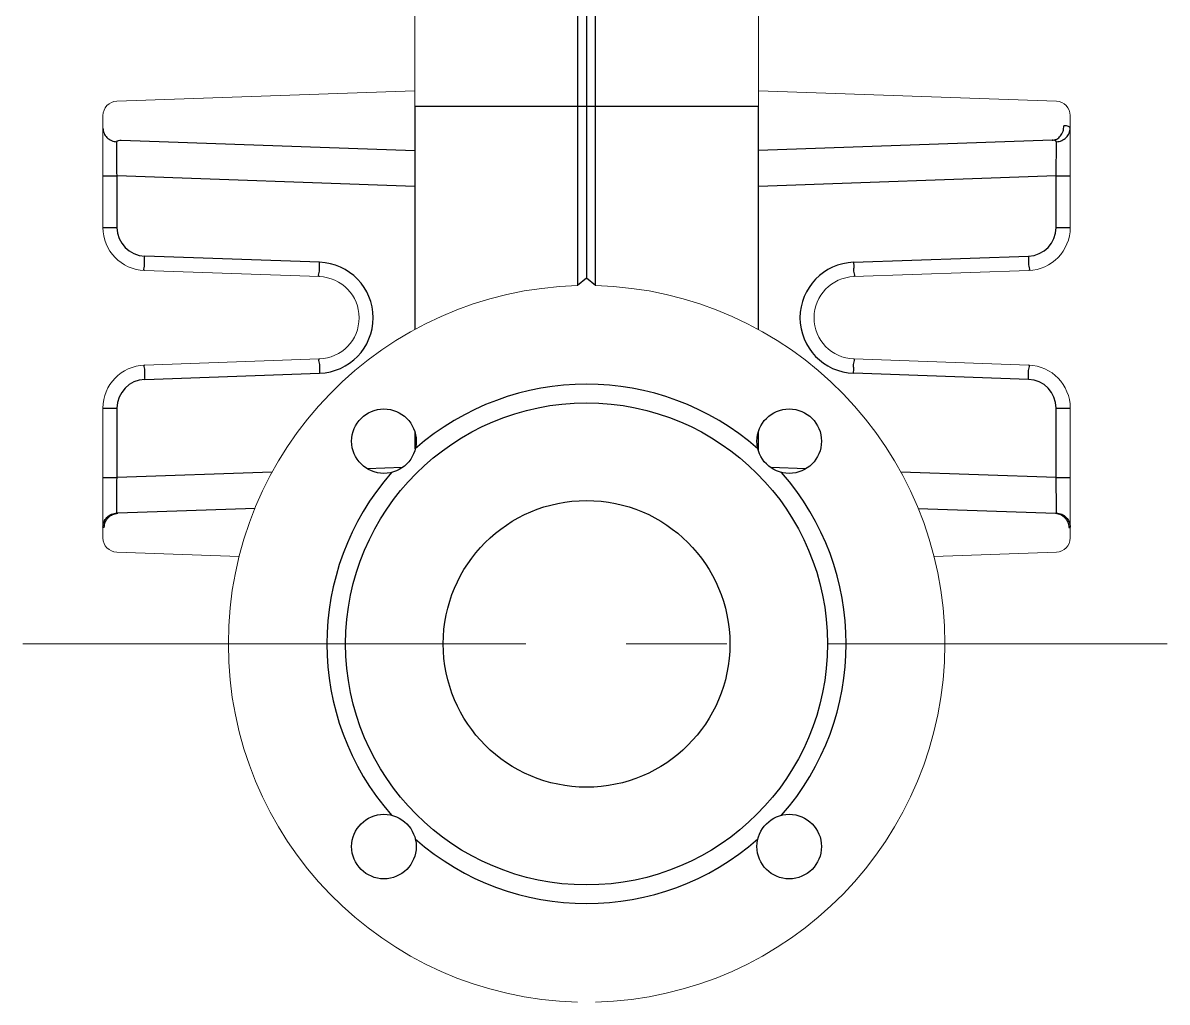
# Model space of a CAD drawing. Header units: millimetres. Extents: x 100 to 940, y 100 to 694.
# Drawn here: x 374.621 to 377.466, y 531.339 to 533.772 of the extents above; entities that cross this region are included whole.
import ezdxf

# ---------------------------------------------------------------- set-up
doc = ezdxf.new("R2010")
doc.units = ezdxf.units.MM
doc.linetypes.add('CENTER', pattern=[2, 1.25, -0.25, 0.25, -0.25])
doc.layers.add('CL', color=1, linetype='CENTER', lineweight=9)
doc.layers.add('OUTLINE', color=6, linetype='Continuous', lineweight=9)

msp = doc.modelspace()

# ---------------------------------------------------------------- linework, layer by layer
at = {"color": 7, "linetype": 'Continuous'}
for p, q in [((376.0226, 533.8766), (376.0226, 533.5649)), ((376.0004, 533.8539), (376.0004, 533.5649)), ((376.0449, 533.5649), (376.0449, 533.8539)), ((375.5953, 533.5649), (375.5953, 533.01)), ((376.0004, 533.5649), (376.0004, 533.1193)), ((376.0226, 533.5648), (376.0226, 533.138)), ((376.0449, 533.1193), (376.0449, 533.5649)), ((376.45, 533.01), (376.45, 533.5649)), ((374.8652, 533.4806), (375.5953, 533.4551)), ((377.18, 533.4806), (376.45, 533.4551)), ((376.0226, 533.138), (376.0004, 533.1193)), ((376.0449, 533.1193), (376.0226, 533.138)), ((375.5953, 532.7565), (375.5953, 532.7138)), ((376.45, 532.7088), (376.45, 532.7565)), ((375.1983, 532.5653), (374.8569, 532.5534)), ((376.847, 532.5653), (377.1884, 532.5534))]:
    msp.add_line(p, q, dxfattribs=at)
at = {"color": 9, "linetype": 'Continuous'}
for p, q in [((376.0004, 533.5649), (375.5953, 533.5649)), ((376.0226, 533.5649), (376.0004, 533.5649)), ((376.0449, 533.5649), (376.0226, 533.5649)), ((376.45, 533.5649), (376.0449, 533.5649)), ((374.8203, 533.3919), (374.8553, 533.3919)), ((375.5953, 533.366), (374.8553, 533.3919)), ((374.8553, 533.2637), (374.8553, 533.3919)), ((377.19, 533.3919), (376.45, 533.366)), ((377.19, 533.3919), (377.225, 533.3919)), ((377.19, 533.2637), (377.19, 533.3919)), ((374.8203, 533.2637), (374.8553, 533.2637)), ((377.19, 533.2637), (377.225, 533.2637)), ((375.3589, 533.1774), (374.9241, 533.1925)), ((376.6864, 533.1774), (377.1212, 533.1925)), ((374.9241, 532.8862), (375.3589, 532.9014)), ((377.1212, 532.8862), (376.6864, 532.9014)), ((374.8203, 532.815), (374.8553, 532.815)), ((374.8553, 532.6424), (374.8553, 532.815)), ((377.19, 532.815), (377.225, 532.815)), ((377.19, 532.6424), (377.19, 532.815)), ((375.5648, 532.6672), (375.4775, 532.6641)), ((376.5678, 532.6641), (376.4804, 532.6672)), ((374.8203, 532.6424), (374.8553, 532.6424)), ((375.2413, 532.6559), (374.8553, 532.6424)), ((377.19, 532.6424), (376.8039, 532.6559)), ((377.19, 532.6424), (377.225, 532.6424)), ((374.8545, 532.5599), (374.8545, 532.566)), ((377.1907, 532.5606), (377.1907, 532.5678))]:
    msp.add_line(p, q, dxfattribs=at)
for points in [[(374.8569, 532.5534), (374.8562, 532.5534), (374.8556, 532.5534), (374.8552, 532.5535), (374.8549, 532.5537), (374.8547, 532.5539), (374.8546, 532.5542)], [(377.1884, 532.5534), (377.1891, 532.5534), (377.1897, 532.5534), (377.1901, 532.5535), (377.1904, 532.5537), (377.1906, 532.5539), (377.1907, 532.5542)], [(374.8237, 532.5178), (374.8226, 532.5178), (374.8218, 532.5179), (374.8211, 532.518), (374.8207, 532.5183), (374.8204, 532.5186), (374.8203, 532.519)], [(377.2216, 532.5178), (377.2227, 532.5178), (377.2235, 532.5179), (377.2242, 532.518), (377.2246, 532.5183), (377.2249, 532.5186), (377.225, 532.519)]]:
    msp.add_lwpolyline(points, dxfattribs=at)
msp.add_circle((376.0226, 532.2289), 0.5991, dxfattribs=at)
at = {"color": 7, "linetype": 'Continuous'}
for centre, radius in [((375.5188, 532.7327), 0.0802), ((376.5264, 532.7327), 0.0802), ((376.0226, 532.2289), 0.3563), ((375.5188, 531.7251), 0.0802), ((376.5264, 531.7251), 0.0802)]:
    msp.add_circle(centre, radius, dxfattribs=at)
at = {"color": 9, "linetype": 'Continuous'}
for centre, radius, start, end in [((374.9265, 533.2637), 0.0713, 180.0001, 267.9998), ((377.1187, 533.2637), 0.0713, 272.0019, 359.9981), ((375.354, 533.0394), 0.138, 272.0003, 87.9997), ((376.6912, 533.0394), 0.138, 92.0001, 267.9999), ((374.9265, 532.815), 0.0713, 92.0002, 179.9998), ((376.0226, 532.2289), 0.6454, 48.7033, 131.2967), ((377.1187, 532.815), 0.0713, 0.0019, 87.9981), ((376.0226, 532.2289), 0.6454, 138.7033, 221.2967), ((376.0226, 532.2289), 0.6454, 318.7033, 41.2967), ((376.0226, 532.2289), 0.6454, 228.7033, 311.2967)]:
    msp.add_arc(centre, radius, start, end, dxfattribs=at)
for points, start_tangent, end_tangent in [([(374.8203, 533.5109), (374.8229, 533.4982), (374.8302, 533.4873), (374.8413, 533.4799), (374.8545, 533.4769)], (-0.000066, -1), (0.999321, -0.036832)), ([(377.18, 533.4806), (377.1914, 533.4836), (377.2008, 533.4914), (377.2071, 533.5028), (377.2092, 533.5162)], (0.999391, 0.034901), (-0.009577, 0.999954)), ([(377.1907, 533.4769), (377.2039, 533.4799), (377.215, 533.4873), (377.2224, 533.4982), (377.225, 533.5109)], (0.999321, 0.036834), (-0.000068, 1)), ([(377.225, 533.5109), (377.218, 533.5158), (377.2092, 533.5162)], (-0.000007, 1), (-0.999732, -0.023154)), ([(374.8545, 533.4769), (374.8593, 533.4804), (374.8652, 533.4806)], (0.00829, 0.999966), (0.999394, -0.034806)), ([(374.8553, 533.3919), (374.8551, 533.4033), (374.855, 533.4156), (374.8548, 533.4287), (374.8547, 533.4423), (374.8546, 533.4559), (374.8545, 533.468), (374.8545, 533.4769)], (-0.013941, 0.999903), (0.008422, 0.999965)), ([(377.1907, 533.4769), (377.186, 533.4804), (377.18, 533.4806)], (-0.008568, 0.999963), (-0.999394, -0.034822)), ([(377.19, 533.3919), (377.1901, 533.4035), (377.1903, 533.416), (377.1904, 533.4291), (377.1906, 533.4428), (377.1907, 533.4562), (377.1907, 533.4682), (377.1907, 533.4769)], (0.013937, 0.999903), (-0.008385, 0.999965)), ([(374.9234, 533.1569), (374.9234, 533.1674), (374.9236, 533.1789), (374.9241, 533.1925)], (-0.999391, 0.034899), (0.034889, 0.999391)), ([(375.3582, 533.1418), (375.3582, 533.1522), (375.3584, 533.1637), (375.3589, 533.1774)], (-0.999391, 0.034899), (0.034889, 0.999391)), ([(376.6864, 533.1774), (376.6868, 533.1637), (376.6871, 533.1522), (376.687, 533.1418)], (0.034889, -0.999391), (-0.999391, -0.034899)), ([(377.1212, 533.1925), (377.1216, 533.1789), (377.1219, 533.1674), (377.1218, 533.1569)], (0.034889, -0.999391), (-0.999391, -0.034899)), ([(374.9234, 532.9218), (374.9234, 532.9114), (374.9236, 532.8999), (374.9241, 532.8862)], (-0.999391, -0.034899), (0.034889, -0.999391)), ([(375.3582, 532.937), (375.3582, 532.9266), (375.3584, 532.9151), (375.3589, 532.9014)], (-0.999391, -0.034899), (0.034889, -0.999391)), ([(376.6864, 532.9014), (376.6868, 532.9151), (376.6871, 532.9266), (376.687, 532.937)], (0.034889, 0.999391), (-0.999391, 0.034899)), ([(377.1212, 532.8862), (377.1216, 532.8999), (377.1219, 532.9114), (377.1218, 532.9218)], (0.034889, 0.999391), (-0.999391, 0.034899)), ([(374.8545, 532.566), (374.8545, 532.5696), (374.8546, 532.5818), (374.8547, 532.5947), (374.8549, 532.6076), (374.855, 532.6199), (374.8551, 532.6315), (374.8553, 532.6424)], (0.001543, 0.999999), (0.013933, 0.999903)), ([(377.1907, 532.5678), (377.1907, 532.5721), (377.1906, 532.5863), (377.1905, 532.6013), (377.1903, 532.6159), (377.1901, 532.6296), (377.19, 532.6424)], (-0.002348, 0.999997), (-0.013932, 0.999903)), ([(374.8203, 532.519), (374.8229, 532.5321), (374.8303, 532.5434), (374.8414, 532.5511), (374.8546, 532.5542)], (-0.000093, 1), (0.999328, 0.036649)), ([(374.8237, 532.5178), (374.8261, 532.5311), (374.8333, 532.5425), (374.8441, 532.5503), (374.8569, 532.5534)], (-0.002211, 0.999998), (0.99939, 0.034922)), ([(374.8546, 532.5542), (374.8545, 532.5599)], (-0.034639, 0.9994), (-0.000161, 1)), ([(377.1884, 532.5534), (377.2012, 532.5503), (377.212, 532.5425), (377.2191, 532.5311), (377.2216, 532.5178)], (0.999391, -0.0349), (-0.002169, -0.999998)), ([(377.1907, 532.5542), (377.1907, 532.5606)], (0.034742, 0.999396), (-0.00123, 0.999999)), ([(377.1907, 532.5542), (377.2039, 532.5511), (377.215, 532.5434), (377.2224, 532.5321), (377.225, 532.519)], (0.999328, -0.036651), (-0.000147, -1))]:
    msp.add_spline(points, degree=3, dxfattribs=dict(at, start_tangent=start_tangent, end_tangent=end_tangent))
at = {"layer": 'CL'}
msp.add_line((374.6212, 532.2289), (377.4659, 532.2289), dxfattribs=at)
at = {"layer": 'OUTLINE'}
for p, q in [((375.5953, 533.899), (375.5953, 533.5649)), ((376.4499, 533.5649), (376.4499, 533.899)), ((375.5953, 533.6034), (374.8547, 533.5775)), ((377.1906, 533.5775), (376.4499, 533.6034)), ((374.8203, 533.2637), (374.8203, 533.5419)), ((377.225, 533.2637), (377.225, 533.5419)), ((375.3582, 533.1418), (374.9234, 533.1569)), ((376.687, 533.1418), (377.1218, 533.1569)), ((374.9234, 532.9218), (375.3582, 532.937)), ((377.1218, 532.9218), (376.687, 532.937)), ((374.8203, 532.4923), (374.8203, 532.815)), ((377.225, 532.4923), (377.225, 532.815)), ((374.8547, 532.4567), (375.1592, 532.4461)), ((377.1906, 532.4567), (376.8861, 532.4461))]:
    msp.add_line(p, q, dxfattribs=at)
for centre, radius, start, end in [((374.8559, 533.5419), 0.0356, 92, 180), ((377.1894, 533.5419), 0.0356, 0, 88), ((374.9272, 533.2637), 0.1069, 180, 268), ((377.1181, 533.2637), 0.1069, 272, 0), ((375.3547, 533.0394), 0.1024, 272, 88), ((376.6906, 533.0394), 0.1024, 92, 268), ((376.0226, 532.2289), 0.8906, 91.4325, 268.5675), ((376.0226, 532.2289), 0.8906, 271.4325, 88.5675), ((374.9272, 532.815), 0.1069, 92, 180), ((377.1181, 532.815), 0.1069, 0, 88), ((374.8559, 532.4923), 0.0356, 179.9998, 267.9947), ((377.1894, 532.4923), 0.0356, 272, 0)]:
    msp.add_arc(centre, radius, start, end, dxfattribs=at)

doc.saveas('drawing.dxf')
